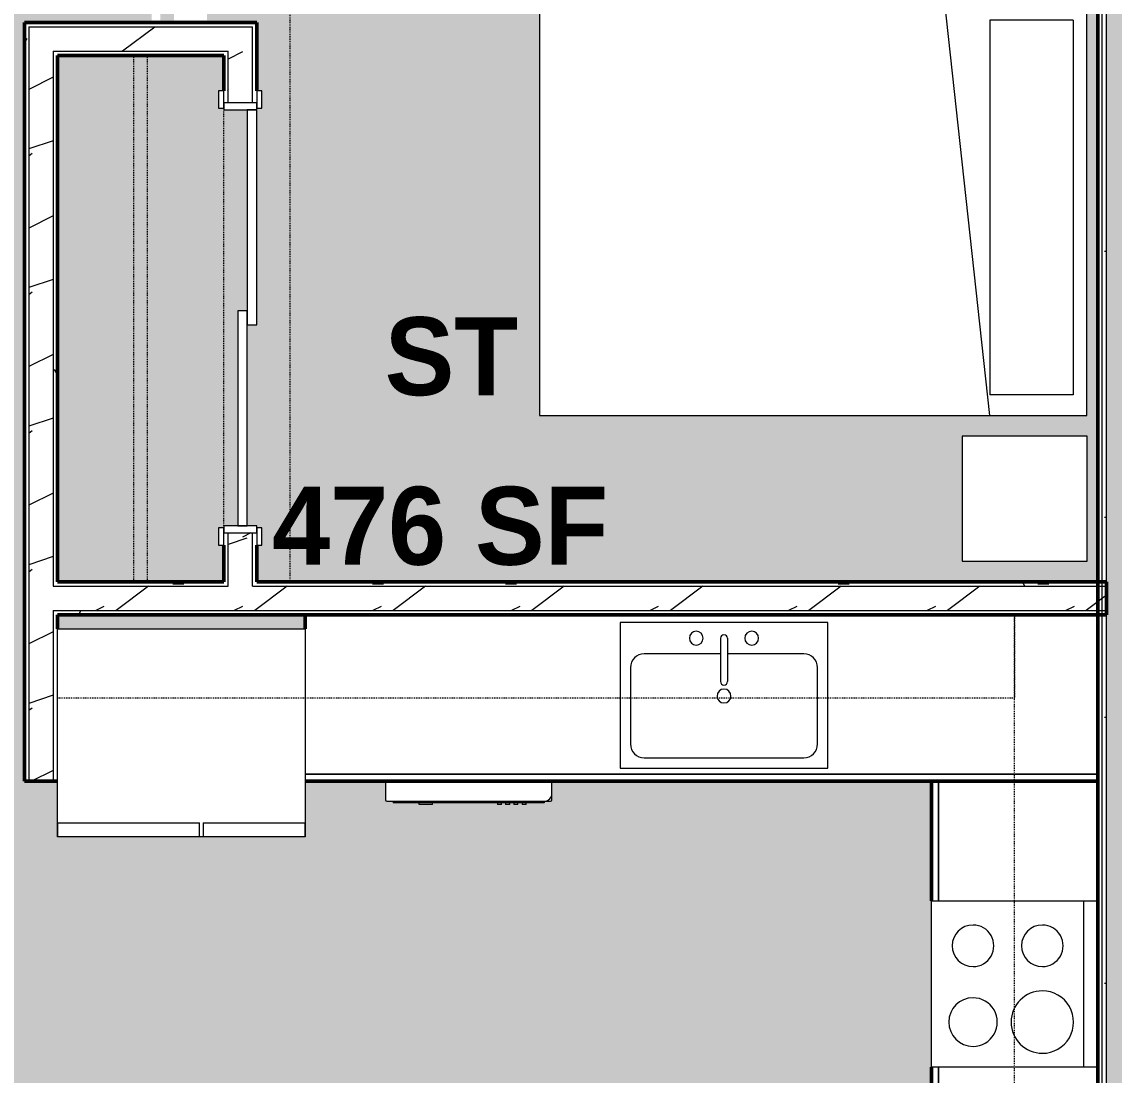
# Model space of a CAD drawing. Header units: inches. Extents: x -4294 to -464, y 9706 to 12475.
# Drawn here: x -2671.4 to -2513.8, y 11382 to 11533.9 of the extents above; entities that cross this region are included whole.
import ezdxf

# ---------------------------------------------------------------- set-up
doc = ezdxf.new("R2010")
doc.units = ezdxf.units.IN
doc.header["$MEASUREMENT"] = 0
doc.linetypes.add('Dash', pattern=[0.25, 0.125, -0.125])
for name, color, linetype, lineweight in [('0-1', 7, 'Continuous', 5), ('0-3', 130, 'Continuous', 70), ('A-AREA-IDEN', 2, 'Continuous', 9), ('A-AREA-PATT-4', 254, 'Continuous', 9), ('A-DOOR-1', 7, 'Continuous', 9), ('A-DOOR-2', 90, 'Continuous', 20), ('A-DOOR-FRAM-1', 90, 'Continuous', 20), ('A-WALL', 113, 'Continuous', 13), ('A-WALL-2', 250, 'Continuous', 50), ('A-WALL-3', 50, 'Continuous', 13), ('A-WALL-PATT-1', 7, 'Continuous', 9), ('A-WALL-PATT-2', 55, 'Continuous', 9), ('A-WALL-PATT-5', 111, 'Continuous', 9), ('I-FURN-2', 7, 'Continuous', 9), ('I-FURN-HDLN-1', 7, 'Dash', 9), ('I-WALL-1', 2, 'Continuous', 50), ('P-SANR-FIXT-1', 7, 'Continuous', 9), ('Q-CASE-1', 250, 'Continuous', 50), ('Q-CASE-2', 7, 'Continuous', 9), ('Q-CASE-HDLN-1', 7, 'Dash', 9), ('Q-SPCQ-1', 7, 'Continuous', 9)]:
    doc.layers.add(name, color=color, linetype=linetype, lineweight=lineweight)
doc.styles.add('Century Gothic_B', font='GOTHICB.TTF', dxfattribs={"height": 11.25})
pattern_1 = [(0, (0, 0), (38.4, 9.6), [1.584, -27.216, 1.584, -27.216, -153.6]), (0, (0, 0), (38.4, 9.6), [-57.6, 1.584, -56.016, 1.584, -27.216, -67.2]), (0, (0, 0), (38.4, 9.6), [-144, 1.584, -17.616, 1.584, -46.416]), (120, (14.4, 4.8), (-27.513844, 28.4553755), [1.584, -27.216, 1.584, -27.216, -153.6]), (120, (14.4, 4.8), (-27.513844, 28.4553755), [-57.6, 1.584, -56.016, 1.584, -27.216, -67.2]), (120, (14.4, 4.8), (-27.513844, 28.4553755), [-144, 1.584, -17.616, 1.584, -46.416]), (240, (19.2, 24), (-10.886156, -38.0553755), [1.584, -27.216, 1.584, -27.216, -153.6]), (240, (19.2, 24), (-10.886156, -38.0553755), [-57.6, 1.584, -56.016, 1.584, -27.216, -67.2]), (240, (19.2, 24), (-10.886156, -38.0553755), [-144, 1.584, -17.616, 1.584, -46.416])]
pattern_2 = [(216.87, (7.997, 19.992), (59.9755286, 39.9843071), [9.996, -89.964]), (206.565, (19.992, 13.994), (-19.991807, -19.992219), [22.352, -22.352]), (198.435, (19.992, 3.998), (-39.983821, -19.991955), [12.644, -50.576])]

# ---------------------------------------------------------------- blocks, each defined once
blk = doc.blocks.new('FOLDING_SLIDING CLOSET - 60_ x 80_-1372877-FLOOR PLAN - 1ST FLOOR')
at = {"layer": 'A-DOOR-1'}
for p, q in [((-30.25, 3), (-32.75, 3)), ((-32.75, 3), (-32.75, 2.25)), ((-32.75, 2.25), (-30.25, 2.25)), ((-30.25, 2.25), (-30.25, 3)), ((32.75, 3), (30.25, 3)), ((30.25, 3), (30.25, 2.25)), ((30.25, 2.25), (32.75, 2.25)), ((32.75, 2.25), (32.75, 3)), ((-30.25, -2.5), (-32.75, -2.5)), ((-32.75, -2.5), (-32.75, -3.25)), ((-30.25, -3.25), (-30.25, -2.5)), ((32.75, -2.5), (30.25, -2.5)), ((30.25, -2.5), (30.25, -3.25)), ((32.75, -3.25), (32.75, -2.5)), ((-32.75, -3.25), (-30.25, -3.25)), ((30.25, -3.25), (32.75, -3.25))]:
    blk.add_line(p, q, dxfattribs=at)
at = {"layer": 'A-DOOR-2'}
for p, q in [((1, 2.25), (-30, 2.25)), ((-30, 2.25), (-30, 0.87)), ((1, 0.87), (1, 2.25)), ((-30, 0.87), (1, 0.87)), ((30, 0.87), (-1, 0.87)), ((-1, 0.87), (-1, -0.5)), ((30, -0.5), (30, 0.87)), ((-1, -0.5), (30, -0.5))]:
    blk.add_line(p, q, dxfattribs=at)
at = {"layer": 'A-DOOR-FRAM-1'}
for p, q in [((-30, 2.25), (-31, 2.25)), ((-31, 2.25), (-31, -2.5)), ((-30, -2.5), (-30, 2.25)), ((30, 2.25), (30, -2.5)), ((31, 2.25), (30, 2.25)), ((31, -2.5), (31, 2.25)), ((-31, -2.5), (-30, -2.5)), ((30, -2.5), (31, -2.5))]:
    blk.add_line(p, q, dxfattribs=at)
blk = doc.blocks.new('Refrigerator_-_Side-by-Side_6047 - 36_ X 30_-1372843-FLOOR PLAN - 1ST FLOOR')
at = {"layer": 'Q-SPCQ-1'}
for p, q in [((-17.88, 15.58), (17.87, 15.58)), ((-17.88, -14.42), (-17.88, 15.58)), ((-17.88, 15.58), (-3.13, 15.58)), ((-17.88, 15.58), (-17.88, 13.58)), ((-3.13, 13.58), (-3.13, 15.58)), ((-2.63, 15.58), (17.87, 15.58)), ((-2.63, 15.58), (-2.63, 13.58)), ((17.87, 15.58), (17.87, -14.42)), ((17.87, 13.58), (17.87, 15.58)), ((-3.13, 13.58), (-17.88, 13.58)), ((17.87, 13.58), (-2.63, 13.58)), ((17.87, -14.42), (-17.88, -14.42))]:
    blk.add_line(p, q, dxfattribs=at)
blk = doc.blocks.new('Range - 24_ x 24_-1372826-FLOOR PLAN - 1ST FLOOR')
at = {"layer": 'Q-SPCQ-1'}
for p, q in [((0, 0), (24, 0)), ((0, -24), (0, 0)), ((24, 0), (24, -24)), ((0, -22), (24, -22))]:
    blk.add_line(p, q, dxfattribs=at)
for centre, radius, start, end in [((6.5, -6), 3.5, 360, 180), ((17.5, -6), 3, 360, 180), ((6.5, -6), 3.5, 180, 0), ((17.5, -6), 3, 180, 0), ((6.5, -16), 4.5, 360, 180), ((17.5, -16), 3, 360, 180), ((6.5, -16), 4.5, 180, 0), ((17.5, -16), 3, 180, 0)]:
    blk.add_arc(centre, radius, start, end, dxfattribs=at)
blk = doc.blocks.new('OD_CW_Base Cabinet - OD_CW_Base Cabinet-1952585-FLOOR PLAN - 1ST FLOOR')
at = {"layer": 'Q-CASE-1'}
for p, q in [((0.74, 24), (0.74, 22)), ((0.74, 0), (115.08, 0))]:
    blk.add_line(p, q, dxfattribs=at)
at = {"layer": 'Q-CASE-2'}
for p, q in [((0.74, 22), (0.74, 24)), ((0.74, 1), (115.08, 1)), ((115.08, 1), (0.74, 1)), ((115.08, 0), (0.74, 0))]:
    blk.add_line(p, q, dxfattribs=at)
blk = doc.blocks.new('Sink Kitchen-Single - 30_ x 21_-366345-FLOOR PLAN - 1ST FLOOR')
at = {"layer": 'P-SANR-FIXT-1'}
for p, q in [((15.62, 10.59), (-14.38, 10.59)), ((-14.38, 10.59), (-14.38, -10.41)), ((15.62, -10.41), (15.62, 10.59)), ((0.12, 8.34), (0.12, 2.09)), ((1.12, 8.34), (1.12, 2.09)), ((0.12, 6.09), (-10.88, 6.09)), ((12.12, 6.09), (1.12, 6.09)), ((-12.88, 4.09), (-12.88, -6.91)), ((14.12, -6.91), (14.12, 4.09)), ((-10.88, -8.91), (12.12, -8.91)), ((-14.38, -10.41), (15.62, -10.41))]:
    blk.add_line(p, q, dxfattribs=at)
for centre, radius, start, end in [((-3.38, 8.34), 1, 360, 180), ((-3.38, 8.34), 1, 180, 0), ((0.62, 8.34), 0.5, 360, 180), ((4.62, 8.34), 1, 360, 180), ((4.62, 8.34), 1, 180, 360), ((-10.88, 4.09), 2, 90, 180), ((12.12, 4.09), 2, 360, 90), ((0.62, 2.09), 0.5, 180, 0), ((0.62, 0), 1, 360, 180), ((0.62, 0), 1, 180, 0), ((-10.88, -6.91), 2, 180, 270), ((12.12, -6.91), 2, 270, 0)]:
    blk.add_arc(centre, radius, start, end, dxfattribs=at)
blk = doc.blocks.new('Dishwasher_15404 - 34_ counter-V5-FLOOR PLAN - 1ST FLOOR')
at = {"layer": 'Q-SPCQ-1'}
for p, q in [((25.8, 24), (24, 24)), ((26.68, 24), (25.8, 24)), ((26.87, 22.93), (26.87, 23.8)), ((26.87, 0.2), (26.87, 22.93)), ((26.87, 22.91), (27.12, 22.91)), ((27.12, 22.91), (27.12, 1.09)), ((27.37, 20.28), (27.12, 20.28)), ((27.12, 19.69), (27.37, 19.69)), ((27.37, 19.1), (27.12, 19.1)), ((27.37, 19.1), (27.37, 18.51)), ((27.37, 20.28), (27.37, 19.69)), ((27.12, 18.51), (27.37, 18.51)), ((27.37, 17.92), (27.12, 17.92)), ((27.37, 17.92), (27.37, 17.33)), ((27.12, 17.33), (27.37, 17.33)), ((27.37, 16.74), (27.12, 16.74)), ((27.12, 16.15), (27.37, 16.15)), ((27.37, 16.74), (27.37, 16.15)), ((27.37, 6.79), (27.12, 6.79)), ((27.37, 6.76), (27.37, 5.81)), ((27.12, 4.82), (27.37, 4.82)), ((27.37, 5.81), (27.37, 4.86)), ((26.87, 1.09), (27.12, 1.09)), ((24, 0), (26.68, 0))]:
    blk.add_line(p, q, dxfattribs=at)
for centre, radius, start, end in [((25.8, 22.93), 1.07, 360, 90), ((26.68, 23.8), 0.197, 0, 90), ((26.68, 0.2), 0.197, 270, 360), ((26.68, 0.2), 0.197, 270, 360)]:
    blk.add_arc(centre, radius, start, end, dxfattribs=at)
blk = doc.blocks.new('OD_CW_Base Cabinet - OD_CW_Base Cabinet-1939949-FLOOR PLAN - 1ST FLOOR')
at = {"layer": 'Q-CASE-1'}
for p, q in [((0.74, 24), (0.74, 0)), ((0.74, 0), (17.97, 0)), ((41.97, 0), (102.5, 0))]:
    blk.add_line(p, q, dxfattribs=at)
at = {"layer": 'Q-CASE-2'}
for p, q in [((0.74, 1), (0.74, 24)), ((0.74, 0), (0.74, 1)), ((0.74, 1), (17.97, 1)), ((17.97, 1), (0.74, 1)), ((17.97, 0), (0.74, 0)), ((41.97, 1), (102.5, 1)), ((102.5, 1), (41.97, 1)), ((102.5, 0), (41.97, 0))]:
    blk.add_line(p, q, dxfattribs=at)
blk = doc.blocks.new('OD_CW_Upper Cabinet - OD_CW_Upper Cabinet-1892228-FLOOR PLAN - 1ST FLOOR')
at = {"layer": 'Q-CASE-HDLN-1'}
for p, q in [((0.74, -24), (0.74, -12)), ((0.74, -12), (126.5, -12)), ((126.5, -12), (126.5, -24)), ((126.5, -24), (0.74, -24))]:
    blk.add_line(p, q, dxfattribs=at)
blk = doc.blocks.new('OD_CW_Upper Cabinet - OD_CW_Upper Cabinet-1952556-FLOOR PLAN - 1ST FLOOR')
at = {"layer": 'Q-CASE-HDLN-1'}
for p, q in [((0.74, -24), (0.74, -12)), ((0.74, -12), (138.83, -12)), ((138.83, -12), (138.83, -24)), ((138.83, -24), (0.74, -24))]:
    blk.add_line(p, q, dxfattribs=at)
blk = doc.blocks.new('OD_CW_Closet - OD_CW_Closet-1868668-FLOOR PLAN - 1ST FLOOR')
at = {"layer": 'Q-CASE-HDLN-1'}
for p, q in [((76.64, 24), (0.74, 24)), ((0.74, 24), (0.74, 0)), ((76.64, 0), (76.64, 24)), ((0.74, 13), (76.64, 13)), ((0.74, 11), (76.64, 11)), ((0.74, 0), (6.05, 0)), ((8.8, 0), (68.8, 0)), ((71.55, 0), (76.64, 0))]:
    blk.add_line(p, q, dxfattribs=at)
blk = doc.blocks.new('Bed-Standard - Queen 60_ x 79_-V59-FLOOR PLAN - 1ST FLOOR')
at = {"layer": 'I-FURN-2'}
for p, q in [((40.69, 37.7), (-19.31, 37.7)), ((-19.31, 37.7), (-19.31, -41.3)), ((40.69, -41.3), (40.69, 37.7)), ((-16.31, 35.7), (-16.31, 23.7)), ((-16.31, 35.7), (37.69, 35.7)), ((37.69, 35.7), (37.69, 23.7)), ((40.69, 23.7), (-19.31, 17.13)), ((-16.31, 23.7), (37.69, 23.7)), ((-19.31, -41.3), (40.69, -41.3))]:
    blk.add_line(p, q, dxfattribs=at)
at = {"layer": 'I-FURN-HDLN-1'}
for p, q in [((-55.31, -45.32), (-55.31, -77.3)), ((-55.31, -77.3), (64.69, -77.3))]:
    blk.add_line(p, q, dxfattribs=at)
blk = doc.blocks.new('Table-Night Stand - 18_ x 18_ x 24_-1352623-FLOOR PLAN - 1ST FLOOR')
at = {"layer": 'I-FURN-2'}
for p, q in [((18.15, 18), (0.15, 18)), ((0.15, 18), (0.15, 0)), ((18.15, 0), (18.15, 18)), ((0.15, 0), (18.15, 0))]:
    blk.add_line(p, q, dxfattribs=at)
blk = doc.blocks.new('CTR - 1st Phase - Unit Layouts_rvt-1-FLOOR PLAN - 1ST FLOOR')
at = {"layer": 'A-WALL-PATT-1'}
h = blk.add_hatch(dxfattribs=at)
h.set_pattern_fill('FP_3', color=256, style=0, pattern_type=2)
h.set_pattern_definition(pattern_1)
h.paths.add_polyline_path([(-2670.96, 11424.36), (-2670.34, 11424.36), (-2670.34, 11533.77), (-2670.96, 11533.77), (-2670.96, 11448.99)], flags=0)
h = blk.add_hatch(dxfattribs=at)
h.set_pattern_fill('FP_3', color=256, style=0, pattern_type=2)
h.set_pattern_definition(pattern_1)
h.paths.add_polyline_path([(-2666.21, 11424.36), (-2666.21, 11448.99), (-2666.84, 11448.99), (-2666.84, 11424.36)], flags=0)
h.paths.add_polyline_path([(-2666.84, 11452.49), (-2666.21, 11452.49), (-2666.21, 11529.64), (-2666.84, 11529.64), (-2666.84, 11491.48)], flags=0)
h = blk.add_hatch(dxfattribs=at)
h.set_pattern_fill('FP_3', color=256, style=0, pattern_type=2)
h.set_pattern_definition(pattern_1)
h.paths.add_polyline_path([(-2642.21, 11453.11), (-2641.59, 11453.11), (-2641.59, 11460.18), (-2642.21, 11460.18), (-2642.21, 11458.43)], flags=0)
h.paths.add_polyline_path([(-2641.59, 11522.18), (-2641.59, 11529.64), (-2642.21, 11529.64), (-2642.21, 11522.18)], flags=0)
h = blk.add_hatch(dxfattribs=at)
h.set_pattern_fill('FP_3', color=256, style=0, pattern_type=2)
h.set_pattern_definition(pattern_1)
h.paths.add_polyline_path([(-2517.67, 11452.49), (-2516.12, 11452.5), (-2516.12, 11453.11), (-2638.09, 11453.11), (-2638.09, 11452.49), (-2535.67, 11452.49)], flags=0)
h.paths.add_polyline_path([(-2666.21, 11452.49), (-2641.59, 11452.49), (-2641.59, 11453.11), (-2666.21, 11453.11)], flags=0)
h = blk.add_hatch(dxfattribs=at)
h.set_pattern_fill('FP_3', color=256, style=0, pattern_type=2)
h.set_pattern_definition(pattern_1)
h.paths.add_polyline_path([(-2638.09, 11448.36), (-2516.12, 11448.36), (-2516.12, 11448.99), (-2666.21, 11448.99), (-2666.21, 11448.36), (-2649.3, 11448.36)], flags=0)
at = {"layer": 'A-WALL-PATT-2'}
h = blk.add_hatch(dxfattribs=at)
h.set_pattern_fill('FP_7', color=256, style=0, pattern_type=2)
h.set_pattern_definition(pattern_2)
h.paths.add_polyline_path([(-2670.34, 11424.36), (-2666.84, 11424.36), (-2666.84, 11533.14), (-2670.34, 11533.14), (-2670.34, 11448.99)], flags=0)
h = blk.add_hatch(dxfattribs=at)
h.set_pattern_fill('FP_7', color=256, style=0, pattern_type=2)
h.set_pattern_definition(pattern_2)
h.paths.add_polyline_path([(-2641.59, 11529.64), (-2641.59, 11533.14), (-2666.84, 11533.13), (-2666.84, 11529.64), (-2642.21, 11529.64)], flags=0)
h = blk.add_hatch(dxfattribs=at)
h.set_pattern_fill('FP_7', color=256, style=0, pattern_type=2)
h.set_pattern_definition(pattern_2)
h.paths.add_polyline_path([(-2638.09, 11452.49), (-2638.09, 11460.18), (-2641.59, 11460.18), (-2641.59, 11452.49), (-2638.14, 11452.49)], flags=0)
h.paths.add_polyline_path([(-2638.09, 11522.18), (-2638.09, 11533.14), (-2641.59, 11533.14), (-2641.59, 11522.18), (-2638.84, 11522.18)], flags=0)
h = blk.add_hatch(dxfattribs=at)
h.set_pattern_fill('FP_7', color=256, style=0, pattern_type=2)
h.set_pattern_definition(pattern_2)
h.paths.add_polyline_path([(-2666.84, 11448.99), (-2514.87, 11448.99), (-2514.87, 11452.49), (-2666.84, 11452.49), (-2666.84, 11449.96)], flags=0)
at = {"layer": 'A-WALL-2'}
for p, q in [((-2670.34, 11533.77), (-2670.96, 11533.77)), ((-2670.96, 11533.77), (-2670.96, 11424.36)), ((-2666.21, 11533.77), (-2670.34, 11533.77)), ((-2642.21, 11533.77), (-2666.21, 11533.77)), ((-2638.09, 11533.77), (-2642.21, 11533.77)), ((-2637.46, 11533.77), (-2638.09, 11533.77)), ((-2637.46, 11523.93), (-2637.46, 11533.77)), ((-2666.21, 11453.11), (-2666.21, 11529.02)), ((-2666.21, 11529.02), (-2642.21, 11529.02)), ((-2642.21, 11529.02), (-2642.21, 11523.93)), ((-2642.21, 11458.43), (-2642.21, 11453.11)), ((-2637.46, 11453.11), (-2637.46, 11458.43)), ((-2642.21, 11453.11), (-2666.21, 11453.11)), ((-2514.87, 11453.11), (-2637.46, 11453.11)), ((-2514.87, 11448.36), (-2514.87, 11453.11)), ((-2666.21, 11448.36), (-2514.87, 11448.36)), ((-2666.21, 11446.36), (-2666.21, 11448.36)), ((-2670.96, 11424.36), (-2666.21, 11424.36))]:
    blk.add_line(p, q, dxfattribs=at)
at = {"layer": 'A-WALL-3'}
for p, q in [((-2670.34, 11533.14), (-2670.34, 11424.36)), ((-2670.34, 11533.14), (-2666.84, 11533.14)), ((-2666.84, 11533.14), (-2666.21, 11533.14)), ((-2666.21, 11533.14), (-2642.21, 11533.14)), ((-2642.21, 11533.14), (-2641.59, 11533.14)), ((-2641.59, 11533.14), (-2638.09, 11533.14)), ((-2638.09, 11522.18), (-2638.09, 11533.14)), ((-2666.84, 11529.64), (-2666.84, 11452.49)), ((-2666.84, 11529.64), (-2666.21, 11529.64)), ((-2666.21, 11529.64), (-2642.21, 11529.64)), ((-2642.21, 11529.64), (-2641.59, 11529.64)), ((-2641.59, 11522.18), (-2641.59, 11529.64)), ((-2641.59, 11453.11), (-2641.59, 11460.18)), ((-2638.09, 11453.11), (-2638.09, 11460.18)), ((-2666.84, 11452.49), (-2666.21, 11452.49)), ((-2666.21, 11452.49), (-2641.59, 11452.49)), ((-2641.59, 11452.49), (-2641.59, 11453.11)), ((-2638.09, 11452.49), (-2638.09, 11453.11)), ((-2638.09, 11452.49), (-2514.87, 11452.49)), ((-2666.84, 11448.99), (-2666.21, 11448.99)), ((-2666.84, 11448.99), (-2666.84, 11424.36)), ((-2666.21, 11448.99), (-2514.87, 11448.99))]:
    blk.add_line(p, q, dxfattribs=at)
at = {"layer": '0-3'}
for name, p, rotation in [('Bed-Standard - Queen 60_ x 79_-V59-FLOOR PLAN - 1ST FLOOR', (-2555.38, 11517.8), 269.9999999999875), ('OD_CW_Closet - OD_CW_Closet-1868668-FLOOR PLAN - 1ST FLOOR', (-2642.21, 11452.38), 89.99999999999308), ('FOLDING_SLIDING CLOSET - 60_ x 80_-1372877-FLOOR PLAN - 1ST FLOOR', (-2639.71, 11491.18), 270.0000000000005), ('Table-Night Stand - 18_ x 18_ x 24_-1352623-FLOOR PLAN - 1ST FLOOR', (-2535.67, 11474.26), 269.9999999999831), ('OD_CW_Upper Cabinet - OD_CW_Upper Cabinet-1952556-FLOOR PLAN - 1ST FLOOR', (-2527.39, 11424.36), 180), ('OD_CW_Upper Cabinet - OD_CW_Upper Cabinet-1892228-FLOOR PLAN - 1ST FLOOR', (-2540.12, 11321.86), 90.00000000000331), ('Refrigerator_-_Side-by-Side_6047 - 36_ X 30_-1372843-FLOOR PLAN - 1ST FLOOR', (-2648.34, 11431.94), 180), ('Dishwasher_15404 - 34_ counter-V5-FLOOR PLAN - 1ST FLOOR', (-2618.88, 11448.36), 269.9999999999991), ('OD_CW_Base Cabinet - OD_CW_Base Cabinet-1939949-FLOOR PLAN - 1ST FLOOR', (-2540.12, 11425.1), 269.9999999999984), ('Range - 24_ x 24_-1372826-FLOOR PLAN - 1ST FLOOR', (-2540.12, 11383.13), 89.99999999998721)]:
    blk.add_blockref(name, p, dxfattribs=dict(at, rotation=rotation))
for name, p in [('OD_CW_Base Cabinet - OD_CW_Base Cabinet-1952585-FLOOR PLAN - 1ST FLOOR', (-2631.2, 11424.36)), ('Sink Kitchen-Single - 30_ x 21_-366345-FLOOR PLAN - 1ST FLOOR', (-2570.67, 11436.65))]:
    blk.add_blockref(name, p, dxfattribs=at)

msp = doc.modelspace()

# ---------------------------------------------------------------- hatches: boundary and pattern name
at = {"layer": 'A-AREA-PATT-4'}
h = msp.add_hatch(color=256, dxfattribs=at)
h.paths.add_polyline_path([(-2708.72374, 11623.3894), (-2706.97374, 11623.3894), (-2706.97374, 11587.3894), (-2708.72374, 11587.3894), (-2708.72374, 11623.0144)], flags=0)
h.paths.add_polyline_path([(-2542.87514, 11285.9144), (-2516.12374, 11285.9144), (-2516.12374, 11317.8519), (-2542.87514, 11317.8519), (-2542.87514, 11317.2269), (-2547.62514, 11317.2269), (-2547.62514, 11322.6019), (-2540.12374, 11322.6019), (-2540.12374, 11424.3644), (-2594.87899, 11424.32279), (-2594.90105, 11421.633), (-2594.93665, 11421.54705), (-2595.07584, 11421.4894), (-2595.97192, 11421.46831), (-2595.97192, 11421.2394), (-2598.5951, 11421.2394), (-2598.5951, 11420.9894), (-2599.18565, 11420.9894), (-2599.18565, 11421.2394), (-2599.7762, 11421.2394), (-2599.7762, 11420.9894), (-2600.36675, 11420.9894), (-2600.36675, 11421.2394), (-2600.9573, 11421.2394), (-2600.9573, 11420.9894), (-2601.54785, 11420.9894), (-2601.54785, 11421.2394), (-2602.13841, 11421.2394), (-2602.13841, 11420.9894), (-2602.72896, 11420.9894), (-2602.72896, 11421.2394), (-2612.11998, 11421.2394), (-2612.11998, 11420.9894), (-2614.02141, 11420.9894), (-2614.02141, 11421.2394), (-2617.78605, 11421.2394), (-2617.78605, 11421.4894), (-2618.68214, 11421.4894), (-2618.87899, 11421.68625), (-2618.87899, 11424.3644), (-2630.46264, 11424.3644), (-2630.46264, 11416.3644), (-2666.21264, 11416.3644), (-2666.21264, 11424.3644), (-2670.96264, 11424.3644), (-2670.96264, 11533.76899), (-2637.46264, 11533.76899), (-2637.46264, 11523.9269), (-2636.71264, 11523.9269), (-2636.71264, 11521.4269), (-2637.46264, 11521.4269), (-2637.46264, 11490.1769), (-2638.83764, 11490.1769), (-2638.83764, 11461.1769), (-2637.46264, 11461.1769), (-2637.46264, 11460.9269), (-2636.71264, 11460.9269), (-2636.71264, 11458.4269), (-2637.46264, 11458.4269), (-2637.46264, 11453.1144), (-2516.12374, 11453.1144), (-2516.12374, 11573.1144), (-2600.70154, 11573.1144), (-2600.70154, 11573.9894), (-2564.70154, 11573.9894), (-2564.70154, 11576.9894), (-2600.70154, 11576.9894), (-2600.70154, 11577.8644), (-2516.12374, 11577.8644), (-2516.12374, 11643.9894), (-2548.10823, 11643.9894), (-2548.10823, 11641.3644), (-2552.85823, 11641.3644), (-2552.85823, 11643.9894), (-2558.882, 11643.9894), (-2558.882, 11636.26317), (-2559.00897, 11635.29876), (-2559.38122, 11634.40006), (-2559.97339, 11633.62834), (-2560.74511, 11633.03617), (-2561.64381, 11632.66392), (-2562.68453, 11632.53695), (-2563.99656, 11632.53695), (-2563.64885, 11629.51317), (-2562.45709, 11628.51317), (-2561.89033, 11627.51317), (-2561.53254, 11626.00365), (-2561.43488, 11625.3894), (-2561.35823, 11624.51317), (-2561.53254, 11622.52079), (-2562.07047, 11620.51317), (-2562.79841, 11618.51317), (-2563.73103, 11616.51317), (-2565.11846, 11614.51317), (-2566.11846, 11613.51317), (-2566.98449, 11613.01317), (-2568.35823, 11612.51317), (-2569.35823, 11612.51317), (-2570.73196, 11613.01317), (-2571.59799, 11613.51317), (-2572.59799, 11614.51317), (-2574.0676, 11616.68942), (-2574.91804, 11618.51317), (-2575.64598, 11620.51317), (-2576.18391, 11622.52079), (-2576.35823, 11624.51317), (-2576.18391, 11626.00365), (-2576.09407, 11626.51317), (-2575.82612, 11627.51317), (-2575.25936, 11628.51317), (-2574.0676, 11629.51317), (-2573.71989, 11632.53695), (-2575.10823, 11632.53695), (-2576.07264, 11632.66392), (-2576.97134, 11633.03617), (-2577.74306, 11633.62834), (-2578.33523, 11634.40006), (-2578.70748, 11635.29876), (-2578.83445, 11636.26317), (-2578.83445, 11643.9894), (-2586.85823, 11643.9894), (-2586.85823, 11619.9894), (-2644.65014, 11619.9894), (-2644.65014, 11577.8644), (-2634.70154, 11577.8644), (-2634.70154, 11573.1144), (-2649.40014, 11573.1144), (-2649.40014, 11612.6144), (-2651.34806, 11612.6144), (-2651.34806, 11611.01018), (-2651.09806, 11611.01018), (-2651.09806, 11575.01018), (-2651.34806, 11575.01018), (-2651.34806, 11536.6144), (-2649.40014, 11536.6144), (-2649.40014, 11537.1144), (-2644.65014, 11537.1144), (-2644.65014, 11534.1144), (-2649.40014, 11534.1144), (-2649.40014, 11535.1144), (-2651.34806, 11535.1144), (-2651.36936, 11534.1144), (-2652.59806, 11534.1144), (-2652.59806, 11535.1144), (-2652.87123, 11535.1144), (-2652.87123, 11536.6144), (-2652.59806, 11536.6144), (-2652.59806, 11575.01018), (-2652.84806, 11575.01018), (-2652.84806, 11577.34837), (-2653.02514, 11577.34837), (-2653.02514, 11577.62862), (-2653.09806, 11577.68223), (-2653.09806, 11578.00362), (-2653.34806, 11577.95546), (-2653.34806, 11575.75308), (-2653.59806, 11575.80784), (-2653.59806, 11578.74545), (-2653.34806, 11578.69528), (-2653.34806, 11578.35717), (-2653.09806, 11578.35748), (-2653.09806, 11578.73217), (-2653.02514, 11578.73217), (-2653.02514, 11578.84837), (-2652.84806, 11578.84837), (-2652.84806, 11607.17199), (-2653.02514, 11607.17199), (-2653.02514, 11608.67199), (-2652.84806, 11608.67199), (-2652.84806, 11611.01018), (-2652.59806, 11611.01018), (-2652.59806, 11612.6144), (-2652.87123, 11612.6144), (-2652.84806, 11614.1144), (-2652.59806, 11614.1144), (-2652.57677, 11615.1144), (-2651.34806, 11615.1144), (-2651.34806, 11614.1144), (-2649.40014, 11614.1144), (-2649.40014, 11622.3894), (-2670.72374, 11622.3894), (-2670.72374, 11623.3894), (-2672.72374, 11623.3894), (-2672.72374, 11625.3269), (-2673.34874, 11625.3269), (-2673.34874, 11625.3894), (-2708.09874, 11625.3894), (-2708.09874, 11625.3269), (-2708.72374, 11625.3269), (-2708.72374, 11623.3894), (-2710.72374, 11623.3894), (-2710.72374, 11622.3894), (-2711.72374, 11622.3894), (-2711.72374, 11318.1894), (-2710.74551, 11318.1894), (-2710.74551, 11313.4394), (-2711.72374, 11313.4394), (-2711.72374, 11285.9144), (-2679.44796, 11285.9144), (-2679.44796, 11313.4394), (-2680.74551, 11313.4394), (-2680.74551, 11318.1894), (-2679.29874, 11318.1894), (-2679.29874, 11378.1894), (-2649.29874, 11378.1894), (-2649.29874, 11318.1894), (-2674.69796, 11318.1894), (-2674.69796, 11285.9144), (-2547.62514, 11285.9144), (-2547.62514, 11287.2269), (-2542.87514, 11287.2269)], flags=0)
h.paths.add_polyline_path([(-2709.49551, 11286.2894), (-2709.49551, 11311.5394), (-2708.48274, 11311.5394), (-2708.44527, 11312.0394), (-2707.75829, 11312.0394), (-2707.75829, 11311.5394), (-2691.487, 11311.5394), (-2691.46202, 11312.0394), (-2691.00403, 11312.0394), (-2691.00403, 11311.5394), (-2681.49551, 11311.5394), (-2681.49551, 11286.2894), (-2708.49551, 11286.2894)], flags=0)
h.paths.add_polyline_path([(-2524.21264, 11289.2269), (-2543.71264, 11289.2269), (-2543.71264, 11314.2269), (-2517.71264, 11314.2269), (-2517.71264, 11289.2269)], flags=0)
h.paths.add_polyline_path([(-2633.65479, 11296.82206), (-2633.65479, 11302.82206), (-2634.65479, 11302.82206), (-2634.65479, 11374.82206), (-2633.65479, 11374.82206), (-2633.65479, 11380.82206), (-2598.65479, 11380.82206), (-2598.65479, 11296.82206), (-2606.15479, 11296.82206)], flags=0)
h.paths.add_polyline_path([(-2699.29874, 11324.67913), (-2711.42374, 11324.67913), (-2711.42374, 11396.67913), (-2695.29874, 11396.67913), (-2695.29874, 11378.67913), (-2699.29874, 11378.67913), (-2699.29874, 11342.67913), (-2695.29874, 11342.67913), (-2695.29874, 11324.67913)], flags=0)
h.paths.add_polyline_path([(-2630.46264, 11446.3644), (-2630.46264, 11448.3644), (-2666.21264, 11448.3644), (-2666.21264, 11446.3644), (-2633.65479, 11446.3644)], flags=0)
h.paths.add_polyline_path([(-2666.21264, 11453.1144), (-2642.21264, 11453.1144), (-2642.21264, 11458.4269), (-2642.96264, 11458.4269), (-2642.96264, 11460.9269), (-2642.21264, 11460.9269), (-2642.21264, 11461.1769), (-2640.21264, 11461.1769), (-2640.21264, 11492.1769), (-2638.83764, 11492.1769), (-2638.83764, 11521.1769), (-2642.21264, 11521.1769), (-2642.21264, 11521.4269), (-2642.96264, 11521.4269), (-2642.96264, 11523.9269), (-2642.21264, 11523.9269), (-2642.21264, 11529.01899), (-2666.21264, 11529.01899), (-2666.21264, 11460.1769)], flags=0)
h.paths.add_polyline_path([(-2535.67302, 11456.1144), (-2535.67302, 11474.1144), (-2517.67302, 11474.1144), (-2517.67302, 11456.1144)], flags=0)
h.paths.add_polyline_path([(-2596.67302, 11477.1144), (-2596.67302, 11537.1144), (-2517.67302, 11537.1144), (-2517.67302, 11477.1144), (-2589.55723, 11477.1144)], flags=0)
h.paths.add_polyline_path([(-2535.67302, 11540.04623), (-2535.67302, 11558.04623), (-2517.67302, 11558.04623), (-2517.67302, 11540.04623)], flags=0)
h.paths.add_polyline_path([(-2552.23323, 11613.8644), (-2552.85823, 11613.8644), (-2552.85823, 11621.3644), (-2548.10823, 11621.3644), (-2548.10823, 11618.6144), (-2516.15014, 11618.6144), (-2516.15014, 11613.8644), (-2548.73323, 11613.8644)], flags=0)
at = {"layer": 'A-WALL-PATT-5'}
h = msp.add_hatch(dxfattribs=at)
h.set_pattern_fill('FP_38', color=256, style=0, pattern_type=2)
h.set_pattern_definition([(161.57, (0.6, 0.6), (-4.80033747, -0.00041462), [0, -34.152, 3.792, 0]), (18.43, (-0.6, 0.6), (-4.80033747, 0.00041462), [0, -34.152, 3.792, 0]), (108.43, (0.6, 0.6), (2.39913218, -12.00105099), [11.382, -26.562]), (71.57, (-0.6, 0.6), (2.39913218, 12.00105099), [11.382, -26.562])])
h.paths.add_polyline_path([(-2512.58127, 11285.5394), (-2511.37374, 11285.5394), (-2511.37374, 11643.34115), (-2512.56923, 11644.6144), (-2511.76309, 11644.6144), (-2512.38809, 11645.2394), (-2511.37374, 11645.2394), (-2511.37374, 11648.7394), (-2514.87374, 11648.7394), (-2514.87374, 11285.5394)], flags=0)
h = msp.add_hatch(dxfattribs=at)
h.set_pattern_fill('FP_3', color=256, style=0, pattern_type=2)
h.set_pattern_definition(pattern_1)
h.paths.add_polyline_path([(-2515.49874, 11285.5394), (-2515.49874, 11448.9894), (-2516.12374, 11448.9894), (-2516.12374, 11285.5394)], flags=0)
h.paths.add_polyline_path([(-2515.49874, 11452.4894), (-2515.49874, 11644.6144), (-2516.12374, 11644.6144), (-2516.12374, 11452.4894), (-2515.80196, 11452.4894)], flags=0)
h = msp.add_hatch(dxfattribs=at)
h.set_pattern_fill('FP_3', color=256, style=0, pattern_type=2)
h.set_pattern_definition(pattern_1)
h.paths.add_polyline_path([(-2514.87374, 11285.5394), (-2514.87374, 11448.9894), (-2515.49874, 11448.9894), (-2515.49874, 11285.5394)], flags=0)
h.paths.add_polyline_path([(-2514.87374, 11452.4894), (-2514.87374, 11645.2394), (-2515.49874, 11645.2394), (-2515.49874, 11452.4894), (-2515.17696, 11452.4894)], flags=0)

# ---------------------------------------------------------------- linework, layer by layer
at = {"layer": 'A-WALL'}
for p, q in [((-2515.49874, 11285.5394), (-2515.49874, 11644.6144)), ((-2514.87374, 11285.5394), (-2514.87374, 11645.2394))]:
    msp.add_line(p, q, dxfattribs=at)
at = {"layer": 'I-WALL-1'}
msp.add_line((-2516.12374, 11643.9894), (-2516.12374, 11285.5394), dxfattribs=at)

# ---------------------------------------------------------------- block references
at = {"layer": '0-1'}
msp.add_blockref('CTR - 1st Phase - Unit Layouts_rvt-1-FLOOR PLAN - 1ST FLOOR', (0, 0), dxfattribs=at)

# ---------------------------------------------------------------- texts
at = {"layer": 'A-AREA-IDEN', "char_height": 11.25, "attachment_point": 1, "style": 'Century Gothic_B'}
for s, insert, width in [('ST', (-2618.99209, 11491.28638), 18.18), ('476 SF', (-2635.24406, 11466.82877), 57.57)]:
    msp.add_mtext(s, dxfattribs=dict(at, insert=insert, width=width))

doc.saveas('drawing.dxf')
